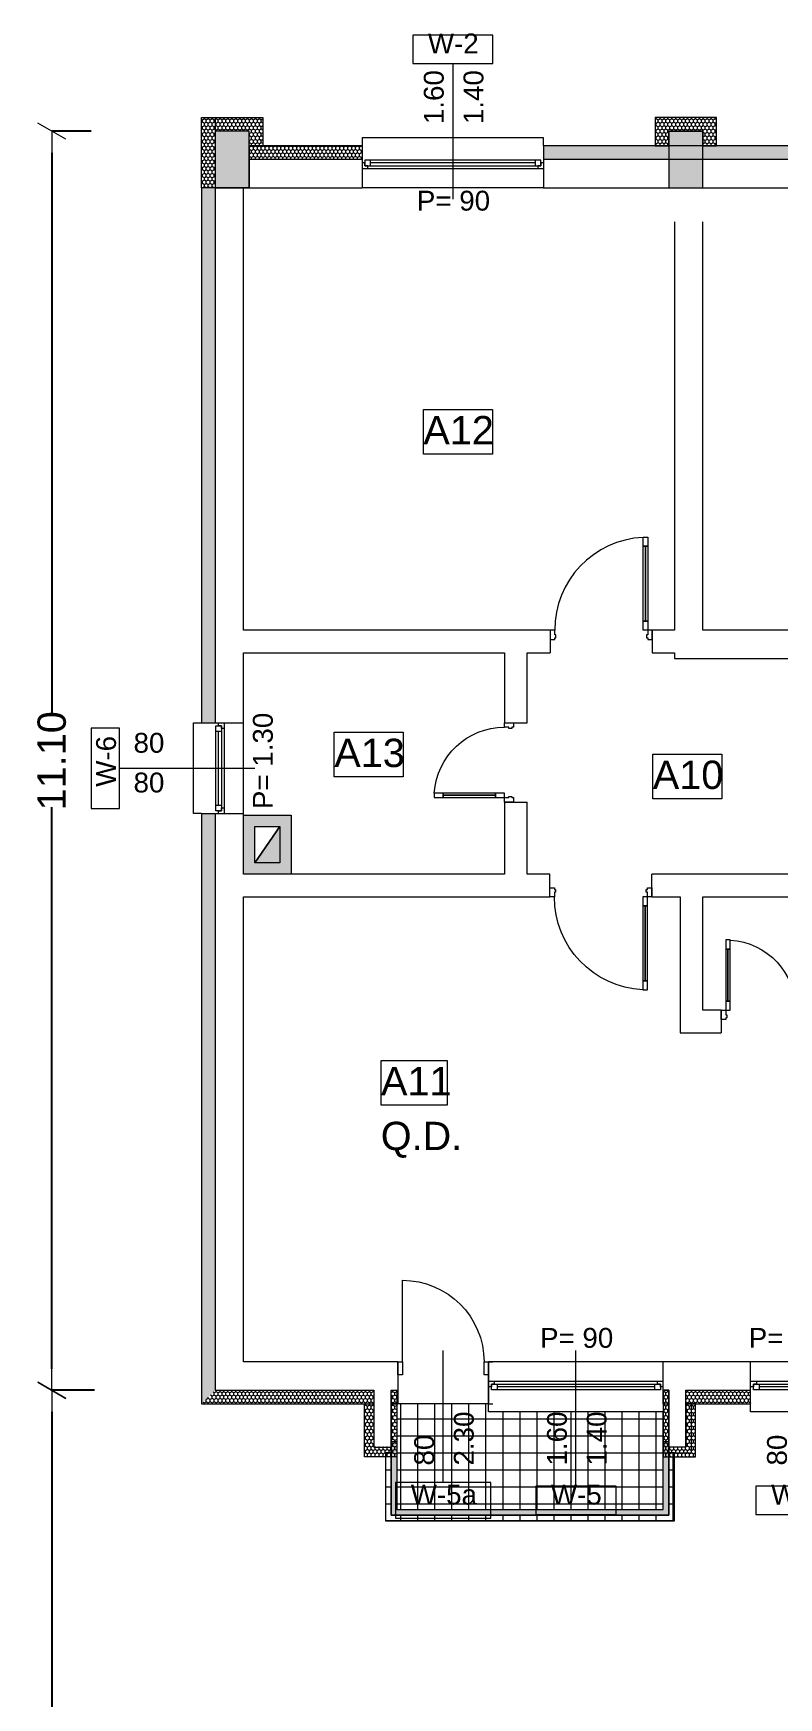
# Model space of a CAD drawing. Header units: feet. Extents: x 2791058 to 2855058, y -67651 to -26651.
# Drawn here: x 2804212 to 2810785, y -51883 to -37210 of the extents above; entities that cross this region are included whole.
import ezdxf
from ezdxf.enums import TextEntityAlignment as Align

# ---------------------------------------------------------------- set-up
doc = ezdxf.new("R2010")
doc.units = ezdxf.units.FT
doc.header["$MEASUREMENT"] = 0
doc.layers.add('0_muret e jashtme', color=7, linetype='Continuous')
doc.layers.add('Dimensioning - General', color=7, linetype='Continuous')
for name, color, linetype, lineweight in [('0_muret e jashtme_Pen_No__1', 7, 'Continuous', 0), ('0_muret e jashtme_Pen_No__19', 255, 'Continuous', 0), ('ARCHICAD Door Markers_Pen_No__20', 1, 'Continuous', 0), ('ARCHICAD Doors_Pen_No__1', 7, 'Continuous', 0), ('ARCHICAD Doors_Pen_No__20', 1, 'Continuous', 0), ('ARCHICAD Window Markers_Pen_No__20', 1, 'Continuous', 0), ('ARCHICAD Windows_Pen_No__20', 1, 'Continuous', 0), ('Shell - Roof_Pen_No__21', 7, 'Continuous', 0), ('Structural - Bearing_Pen_No__1', 7, 'Continuous', 0), ('Text blocks_Pen_No__1', 7, 'Continuous', 0), ('Text blocks_Pen_No__2', 8, 'Continuous', 0)]:
    doc.layers.add(name, color=color, linetype=linetype, lineweight=lineweight)
for name, color, linetype, lineweight, true_color in [('0_muret e jashtme_Pen_No__14', 7, 'Continuous', 0, 0xbd8b17), ('Structural - Bearing_Pen_No__102', 7, 'Continuous', 0, 0xcccccc), ('Structural - Bearing_Pen_No__61', 7, 'Continuous', 0, 0x6a6a6a)]:
    doc.layers.add(name, color=color, linetype=linetype, lineweight=lineweight, true_color=true_color)
doc.styles.add('GENERATED_STYLE_1', font='arial.ttf')
doc.dimstyles.new('GENERATED_STYLE__2', dxfattribs={"dimtxt": 250, "dimasz": 190, "dimexe": 0.18, "dimexo": 3, "dimgap": 0.09, "dimtad": 1, "dimlfac": 0.001, "dimzin": 0, "dimdsep": 46, "dimtxsty": 'GENERATED_STYLE_1', "dimblk": 'ARROWHEAD_2', "dimblk1": 'ARROWHEAD_2', "dimblk2": 'ARROWHEAD_2', "dimcen": 0.09, "dimclrd": 7, "dimclre": 7, "dimclrt": 7, "dimadec": 0, "dimazin": 0, "dimtfac": 1, "dimtdec": 4, "dimtmove": 0, "dimatfit": 3, "dimfxl": 1, "dimtolj": 1, "dimtzin": 0, "dimarcsym": 0})
pattern_1 = [(90, (2247653.822, -76424.967), (-34.6410162, 0), [20, -40]), (90, (2247636.502, -76394.967), (-34.6410162, 0), [20, -40]), (150, (2247653.822, -76404.967), (17.320508, 30), [20, -40]), (150, (2247619.18, -76404.967), (17.320508, 30), [20, -40]), (210, (2247653.822, -76424.967), (-17.320508, 30), [20, -40]), (210, (2247619.18, -76424.967), (-17.320508, 30), [20, -40])]
pattern_2 = [(0, (2247653.82, -76424.97), (0, 150), []), (90, (2247653.82, -76424.97), (-150, 0), [])]
pattern_3 = [(90, (2247653.822, -76124.967), (-34.6410162, 0), [20, -40]), (90, (2247636.502, -76094.967), (-34.6410162, 0), [20, -40]), (150, (2247653.822, -76104.967), (17.320508, 30), [20, -40]), (150, (2247619.18, -76104.967), (17.320508, 30), [20, -40]), (210, (2247653.822, -76124.967), (-17.320508, 30), [20, -40]), (210, (2247619.18, -76124.967), (-17.320508, 30), [20, -40])]

# ---------------------------------------------------------------- blocks, each defined once
blk = doc.blocks.new('Window 22_2')
at = {"layer": 'ARCHICAD Windows_Pen_No__20', "color": 1, "linetype": 'Continuous', "lineweight": 0}
for p, q in [((-800, 150), (-800, 220)), ((-800, 220), (800, 220)), ((-800, 150), (-800, 30)), ((800, 220), (800, 150)), ((800, 150), (800, 30)), ((-800, 30), (-800, 0)), ((-800, 0), (-775, 0)), ((-800, 0), (-800, -50)), ((-800, 0), (-800, -50)), ((-775, 25), (-725, 25)), ((-775, -25), (-775, 25)), ((-775, 0), (-775, -25)), ((-725, 25), (725, 25)), ((-725, 25), (-725, -25)), ((-725, 25), (725, 25)), ((-725, 0), (725, 0)), ((725, -25), (725, 25)), ((725, 25), (775, 25)), ((775, 25), (775, -25)), ((775, -25), (775, 0)), ((775, 0), (800, 0)), ((800, 30), (800, 0)), ((800, 0), (800, -50)), ((800, 0), (800, -50)), ((-750, -50), (-800, -50)), ((-800, -50), (-800, -220)), ((-775, -25), (-750, -25)), ((-725, -25), (-775, -25)), ((-750, -25), (-750, -50)), ((750, -50), (-750, -50)), ((725, -25), (-725, -25)), ((775, -25), (725, -25)), ((750, -50), (750, -25)), ((750, -25), (775, -25)), ((800, -50), (750, -50)), ((800, -50), (800, -220)), ((-800, -220), (800, -220))]:
    blk.add_line(p, q, dxfattribs=at)
blk = doc.blocks.new('W Marker 22')
at = {"layer": 'ARCHICAD Window Markers_Pen_No__20', "color": 1, "linetype": 'Continuous', "lineweight": 0}
for p, q in [((354, 975), (-354, 975)), ((-354, 975), (-354, 725)), ((354, 725), (354, 975)), ((-354, 725), (354, 725)), ((0, 725), (0, -470))]:
    blk.add_line(p, q, dxfattribs=at)
at = {"layer": 'ARCHICAD Window Markers_Pen_No__20', "color": 1, "lineweight": 0, "style": 'GENERATED_STYLE_1'}
for tag, rotation, p in [('AC_MarkerText_1', 180, (220, 1055)), ('AC_MarkerText_2_0', 270, (-322, 657)), ('AC_MarkerText_2_1', 270, (28, 657)), ('AC_MarkerText_4', 180, (417, -328))]:
    blk.add_attdef(tag, text='', height=175, rotation=rotation, dxfattribs=at).set_placement(p, align=Align.BOTTOM_LEFT)
blk = doc.blocks.new('Wall_2', base_point=(2806116, -38873))
at = {"layer": '0_muret e jashtme_Pen_No__14', "linetype": 'Continuous', "lineweight": 0, "true_color": 0xbd8b17}
h = blk.add_hatch(dxfattribs=at)
h.set_pattern_fill('STYROFOAM_SM_INSULATION', color=42, style=0, pattern_type=2)
h.set_pattern_definition(pattern_1)
h.paths.add_polyline_path([(2806116, -38503), (2806116, -38623), (2807111, -38623), (2807111, -38503)])
h = blk.add_hatch(dxfattribs=at)
h.set_pattern_fill('STYROFOAM_SM_INSULATION', color=42, style=0, pattern_type=2)
h.set_pattern_definition(pattern_1)
h.paths.add_polyline_path([(2808711, -38623), (2810947, -38623), (2810947, -38503), (2808711, -38503)])
at = {"layer": '0_muret e jashtme_Pen_No__1', "color": 7, "linetype": 'Continuous', "lineweight": 0}
for p, q in [((2807111, -38503), (2807111, -38623)), ((2808711, -38503), (2808711, -38623)), ((2807111, -38623), (2806116, -38623)), ((2807111, -38623), (2807111, -38653)), ((2807111, -38653), (2807111, -38703)), ((2807111, -38703), (2807111, -38873)), ((2810947, -38623), (2808711, -38623)), ((2808711, -38623), (2808711, -38653)), ((2808711, -38653), (2808711, -38703)), ((2808711, -38703), (2808711, -38873))]:
    blk.add_line(p, q, dxfattribs=at)
at = {"layer": '0_muret e jashtme_Pen_No__1', "color": 7, "linetype": 'Continuous', "lineweight": 0, "flags": 128}
for points in [[(2807111, -38503), (2806116, -38503)], [(2806116, -38503), (2806116, -38873)], [(2810947, -38503), (2808711, -38503)], [(2806116, -38873), (2807111, -38873)], [(2808711, -38873), (2809866, -38873)], [(2810116, -38873), (2810947, -38873)]]:
    blk.add_lwpolyline(points, dxfattribs=at)
at = {"layer": 'ARCHICAD Window Markers_Pen_No__20', "color": 1, "linetype": 'Continuous', "lineweight": 0}
ref = blk.add_blockref('W Marker 22', (2807911, -38503), dxfattribs=at)
ref.add_attrib('AC_MarkerText_1', 'W-2', dxfattribs={"color": 1, "lineweight": 0, "height": 175, "style": 'GENERATED_STYLE_1'}).set_placement((2807691, -37740), align=Align.BOTTOM_LEFT)
ref.add_attrib('AC_MarkerText_2', '1.60', dxfattribs={"color": 1, "lineweight": 0, "height": 175, "rotation": 90, "style": 'GENERATED_STYLE_1'}).set_placement((2807883, -38311), align=Align.BOTTOM_LEFT)
ref.add_attrib('AC_MarkerText_3', '1.40', dxfattribs={"color": 1, "lineweight": 0, "height": 175, "rotation": 90, "style": 'GENERATED_STYLE_1'}).set_placement((2808233, -38311), align=Align.BOTTOM_LEFT)
ref.add_attrib('AC_MarkerText_4', 'P= 90', dxfattribs={"color": 1, "lineweight": 0, "height": 175, "style": 'GENERATED_STYLE_1'}).set_placement((2807594, -39126), align=Align.BOTTOM_LEFT)
at = {"layer": 'ARCHICAD Windows_Pen_No__20', "color": 1, "linetype": 'Continuous', "lineweight": 0, "xscale": -1, "zscale": 1000}
blk.add_blockref('Window 22_2', (2807911, -38653), dxfattribs=at)
blk = doc.blocks.new('Window 22')
at = {"layer": 'ARCHICAD Windows_Pen_No__20', "color": 1, "linetype": 'Continuous', "lineweight": 0}
for p, q in [((-400, 150), (-400, 220)), ((-400, 220), (400, 220)), ((-400, 150), (-400, 30)), ((400, 220), (400, 150)), ((400, 150), (400, 30)), ((-400, 30), (-400, 0)), ((-400, 0), (-375, 0)), ((-400, 0), (-400, -50)), ((-400, 0), (-400, -50)), ((-375, 25), (-325, 25)), ((-375, -25), (-375, 25)), ((-375, 0), (-375, -25)), ((-325, 25), (325, 25)), ((-325, 25), (-325, -25)), ((-325, 25), (325, 25)), ((-325, 0), (325, 0)), ((325, -25), (325, 25)), ((325, 25), (375, 25)), ((375, 25), (375, -25)), ((375, -25), (375, 0)), ((375, 0), (400, 0)), ((400, 30), (400, 0)), ((400, 0), (400, -50)), ((400, 0), (400, -50)), ((-350, -50), (-400, -50)), ((-400, -50), (-400, -220)), ((-375, -25), (-350, -25)), ((-325, -25), (-375, -25)), ((-350, -25), (-350, -50)), ((350, -50), (-350, -50)), ((325, -25), (-325, -25)), ((375, -25), (325, -25)), ((350, -50), (350, -25)), ((350, -25), (375, -25)), ((400, -50), (350, -50)), ((400, -50), (400, -220)), ((-400, -220), (400, -220))]:
    blk.add_line(p, q, dxfattribs=at)
blk = doc.blocks.new('W Marker 22_2')
at = {"layer": 'ARCHICAD Window Markers_Pen_No__20', "color": 1, "linetype": 'Continuous', "lineweight": 0}
for p, q in [((0, -1095), (0, 100)), ((-354, -1095), (-354, -1345)), ((354, -1095), (-354, -1095)), ((354, -1345), (354, -1095)), ((-354, -1345), (354, -1345))]:
    blk.add_line(p, q, dxfattribs=at)
at = {"layer": 'ARCHICAD Window Markers_Pen_No__20', "color": 1, "lineweight": 0, "style": 'GENERATED_STYLE_1'}
for tag, rotation, p in [('AC_MarkerText_2_1', 90, (-28, -913)), ('AC_MarkerText_2_0', 90, (322, -913)), ('AC_MarkerText_4', 180, (417, 367)), ('AC_MarkerText_1', 180, (220, -1015))]:
    blk.add_attdef(tag, text='', height=175, rotation=rotation, dxfattribs=at).set_placement(p, align=Align.BOTTOM_LEFT)
blk = doc.blocks.new('Window 22_3')
at = {"layer": 'ARCHICAD Windows_Pen_No__20', "color": 1, "linetype": 'Continuous', "lineweight": 0}
for p, q in [((-770, 150), (-770, 220)), ((-770, 220), (770, 220)), ((-770, 150), (-770, 30)), ((770, 220), (770, 150)), ((770, 150), (770, 30)), ((-770, 30), (-770, 0)), ((-770, 0), (-745, 0)), ((-770, 0), (-770, -50)), ((-770, 0), (-770, -50)), ((-745, 25), (-695, 25)), ((-745, -25), (-745, 25)), ((-745, 0), (-745, -25)), ((-695, 25), (695, 25)), ((-695, 25), (-695, -25)), ((-695, 25), (695, 25)), ((-695, 0), (695, 0)), ((695, -25), (695, 25)), ((695, 25), (745, 25)), ((745, 25), (745, -25)), ((745, -25), (745, 0)), ((745, 0), (770, 0)), ((770, 30), (770, 0)), ((770, 0), (770, -50)), ((770, 0), (770, -50)), ((-720, -50), (-770, -50)), ((-770, -50), (-770, -220)), ((-745, -25), (-720, -25)), ((-695, -25), (-745, -25)), ((-720, -25), (-720, -50)), ((720, -50), (-720, -50)), ((695, -25), (-695, -25)), ((745, -25), (695, -25)), ((720, -50), (720, -25)), ((720, -25), (745, -25)), ((770, -50), (720, -50)), ((770, -50), (770, -220)), ((-770, -220), (770, -220))]:
    blk.add_line(p, q, dxfattribs=at)
blk = doc.blocks.new('Door 22')
at = {"layer": 'ARCHICAD Doors_Pen_No__20', "color": 1, "linetype": 'Continuous', "lineweight": 0}
for p, q in [((360, 0), (360, 720)), ((-400, 0), (-437, 0)), ((-400, 0), (-437, 0)), ((-360, 0), (-400, 0)), ((-400, 0), (-400, -115)), ((-400, 0), (-400, -115)), ((-400, 0), (-400, -115)), ((-360, -115), (-360, 0)), ((400, 0), (360, 0)), ((360, 0), (360, -115)), ((400, -115), (400, 0)), ((400, 0), (400, -115)), ((400, 0), (400, -115)), ((400, 0), (437, 0)), ((400, 0), (437, 0)), ((-400, -115), (-360, -115)), ((-400, -115), (-400, -250)), ((-400, -115), (-400, -250)), ((360, -115), (400, -115)), ((400, -115), (400, -250)), ((400, -115), (400, -250)), ((-400, -250), (-400, -370)), ((-400, -250), (-400, -370)), ((400, -250), (400, -370)), ((400, -250), (400, -370)), ((-400, -370), (-437, -370)), ((-400, -370), (-437, -370)), ((400, -370), (437, -370)), ((400, -370), (437, -370))]:
    blk.add_line(p, q, dxfattribs=at)
blk.add_arc((360, 0), 720, 90, 180, dxfattribs=at)
blk = doc.blocks.new('D Marker 22_3')
at = {"layer": 'ARCHICAD Door Markers_Pen_No__20', "color": 1, "linetype": 'Continuous', "lineweight": 0}
for p, q in [((0, -1063), (0, 100)), ((-421, -1063), (-421, -1377)), ((421, -1063), (-421, -1063)), ((421, -1377), (421, -1063)), ((-421, -1377), (421, -1377))]:
    blk.add_line(p, q, dxfattribs=at)
at = {"layer": 'ARCHICAD Door Markers_Pen_No__20', "color": 1, "lineweight": 0, "style": 'GENERATED_STYLE_1'}
for tag, p in [('AC_MarkerText_2', (-28, -913)), ('AC_MarkerText_3', (322, -913))]:
    blk.add_attdef(tag, text='', height=175, rotation=90, dxfattribs=at).set_placement(p, align=Align.BOTTOM_LEFT)
blk.add_attdef('AC_MarkerText_1', text='', height=175, dxfattribs=at).set_placement((-286, -1310), align=Align.BOTTOM_LEFT)
blk = doc.blocks.new('Wall_3', base_point=(2806066, -48923))
at = {"layer": '0_muret e jashtme_Pen_No__14', "linetype": 'Continuous', "lineweight": 0, "true_color": 0xbd8b17}
h = blk.add_hatch(dxfattribs=at)
h.set_pattern_fill('STYROFOAM_SM_INSULATION', color=42, style=0, pattern_type=2)
h.set_pattern_definition(pattern_1)
h.paths.add_polyline_path([(2807216, -49173), (2805816, -49173), (2805696, -49293), (2807216, -49293)])
h = blk.add_hatch(dxfattribs=at)
h.set_pattern_fill('STYROFOAM_SM_INSULATION', color=42, style=0, pattern_type=2)
h.set_pattern_definition(pattern_1)
h.paths.add_polyline_path([(2807366, -49173), (2807366, -49293), (2807426, -49293), (2807426, -49173)])
h = blk.add_hatch(dxfattribs=at)
h.set_pattern_fill('STYROFOAM_SM_INSULATION', color=42, style=0, pattern_type=2)
h.set_pattern_definition(pattern_1)
h.paths.add_polyline_path([(2809766, -49173), (2809766, -49293), (2809816, -49293), (2809816, -49173)])
h = blk.add_hatch(dxfattribs=at)
h.set_pattern_fill('STYROFOAM_SM_INSULATION', color=42, style=0, pattern_type=2)
h.set_pattern_definition(pattern_1)
h.paths.add_polyline_path([(2810537, -49173), (2809966, -49173), (2809966, -49293), (2810537, -49293)])
at = {"layer": '0_muret e jashtme_Pen_No__1', "color": 7, "linetype": 'Continuous', "lineweight": 0}
for p, q in [((2807426, -48923), (2807389, -48923)), ((2807426, -48923), (2807426, -49038)), ((2809766, -49093), (2809766, -48923)), ((2810537, -49093), (2810537, -48923)), ((2807426, -49038), (2807426, -49173)), ((2809766, -49143), (2809766, -49093)), ((2809766, -49173), (2809766, -49143)), ((2810537, -49143), (2810537, -49093)), ((2810537, -49173), (2810537, -49143)), ((2805816, -49173), (2807216, -49173)), ((2807216, -49173), (2807216, -49293)), ((2807366, -49293), (2807366, -49173)), ((2807366, -49173), (2807426, -49173)), ((2807426, -49293), (2807389, -49293)), ((2807426, -49173), (2807426, -49293)), ((2809766, -49173), (2809816, -49173)), ((2809766, -49293), (2809766, -49173)), ((2809816, -49173), (2809816, -49293)), ((2809966, -49293), (2809966, -49173)), ((2809966, -49173), (2810537, -49173)), ((2810537, -49293), (2810537, -49173))]:
    blk.add_line(p, q, dxfattribs=at)
at = {"layer": '0_muret e jashtme_Pen_No__1', "color": 7, "linetype": 'Continuous', "lineweight": 0, "flags": 128}
for points in [[(2807426, -48923), (2806066, -48923)], [(2810537, -48923), (2809766, -48923)], [(2805696, -49293), (2807216, -49293)], [(2807366, -49293), (2807426, -49293)], [(2809766, -49293), (2809816, -49293)], [(2809966, -49293), (2810537, -49293)]]:
    blk.add_lwpolyline(points, dxfattribs=at)
at = {"layer": 'ARCHICAD Door Markers_Pen_No__20', "color": 1, "lineweight": 0}
blk.add_blockref('D Marker 22_3', (2807826, -48923), dxfattribs=at).add_auto_attribs({'AC_MarkerText_1': 'W-5a', 'AC_MarkerText_2': '80', 'AC_MarkerText_3': '2.30'})
at = {"layer": 'ARCHICAD Doors_Pen_No__20', "color": 1, "linetype": 'Continuous', "lineweight": 0, "xscale": -1, "zscale": 1000}
blk.add_blockref('Door 22', (2807826, -48923), dxfattribs=at)
at = {"layer": 'ARCHICAD Window Markers_Pen_No__20', "color": 1, "lineweight": 0}
ref = blk.add_blockref('W Marker 22_2', (2808996, -48923), dxfattribs=at)
ref.add_attrib('AC_MarkerText_1', 'W-5', dxfattribs={"color": 1, "lineweight": 0, "height": 175, "style": 'GENERATED_STYLE_1'}).set_placement((2808776, -50233), align=Align.BOTTOM_LEFT)
ref.add_attrib('AC_MarkerText_2', '1.60', dxfattribs={"color": 1, "lineweight": 0, "height": 175, "rotation": 90, "style": 'GENERATED_STYLE_1'}).set_placement((2808969, -49836), align=Align.BOTTOM_LEFT)
ref.add_attrib('AC_MarkerText_3', '1.40', dxfattribs={"color": 1, "lineweight": 0, "height": 175, "rotation": 90, "style": 'GENERATED_STYLE_1'}).set_placement((2809319, -49836), align=Align.BOTTOM_LEFT)
ref.add_attrib('AC_MarkerText_4', 'P= 90', dxfattribs={"color": 1, "lineweight": 0, "height": 175, "style": 'GENERATED_STYLE_1'}).set_placement((2808680, -48851), align=Align.BOTTOM_LEFT)
at = {"layer": 'ARCHICAD Window Markers_Pen_No__20', "color": 1, "linetype": 'Continuous', "lineweight": 0}
ref = blk.add_blockref('W Marker 22_2', (2810937, -48923), dxfattribs=at)
ref.add_attrib('AC_MarkerText_1', 'W-6', dxfattribs={"color": 1, "lineweight": 0, "height": 175, "style": 'GENERATED_STYLE_1'}).set_placement((2810717, -50233), align=Align.BOTTOM_LEFT)
ref.add_attrib('AC_MarkerText_2', '80', dxfattribs={"color": 1, "lineweight": 0, "height": 175, "rotation": 90, "style": 'GENERATED_STYLE_1'}).set_placement((2811259, -49836), align=Align.BOTTOM_LEFT)
ref.add_attrib('AC_MarkerText_2_1', '80', dxfattribs={"color": 1, "lineweight": 0, "height": 175, "rotation": 90, "style": 'GENERATED_STYLE_1'}).set_placement((2810909, -49836), align=Align.BOTTOM_LEFT)
ref.add_attrib('AC_MarkerText_4', 'P= 1.30', dxfattribs={"color": 1, "lineweight": 0, "height": 175, "style": 'GENERATED_STYLE_1'}).set_placement((2810520, -48851), align=Align.BOTTOM_LEFT)
at = {"layer": 'ARCHICAD Windows_Pen_No__20', "color": 1, "linetype": 'Continuous', "lineweight": 0, "zscale": 1000, "rotation": 180}
for name, p in [('Window 22_3', (2808996, -49143)), ('Window 22', (2810937, -49143))]:
    blk.add_blockref(name, p, dxfattribs=at)
blk = doc.blocks.new('Wall_15', base_point=(2817016, -42473))
at = {"layer": '0_muret e jashtme_Pen_No__1', "color": 7, "linetype": 'Continuous', "lineweight": 0, "flags": 128}
for points in [[(2813516, -42473), (2810116, -42473)], [(2809866, -42723), (2812116, -42723)]]:
    blk.add_lwpolyline(points, dxfattribs=at)
blk = doc.blocks.new('Wall_35', base_point=(2810116, -38873))
at = {"layer": '0_muret e jashtme_Pen_No__1', "color": 7, "linetype": 'Continuous', "lineweight": 0, "flags": 128}
for points in [[(2809866, -38873), (2809866, -42473)], [(2810116, -42473), (2810116, -38873)], [(2809866, -42673), (2809866, -42723)]]:
    blk.add_lwpolyline(points, dxfattribs=at)
blk = doc.blocks.new('Storefront 22_3')
at = {"layer": 'ARCHICAD Doors_Pen_No__1', "color": 7, "linetype": 'Continuous', "lineweight": 0}
for p, q in [((370, 740), (370, 820)), ((370, 820), (410, 820)), ((370, 740), (390, 740)), ((370, 80), (370, 740)), ((410, 740), (370, 740)), ((390, 740), (410, 740)), ((390, 80), (390, 740)), ((390, 740), (390, 80)), ((390, 740), (390, 80)), ((410, 820), (410, 740)), ((410, 740), (410, 80)), ((-450, 0), (-450, -80)), ((-410, 0), (-450, 0)), ((-450, 0), (-450, -80)), ((-450, 0), (-450, -80)), ((-410, -40), (-410, 0)), ((390, 80), (370, 80)), ((370, 0), (370, 80)), ((370, 80), (410, 80)), ((410, 0), (370, 0)), ((410, 80), (390, 80)), ((410, 80), (410, 0)), ((410, 0), (410, -40)), ((450, 0), (410, 0)), ((450, -80), (450, 0)), ((450, 0), (450, -80)), ((450, 0), (450, -80)), ((-450, -80), (-410, -80)), ((-450, -80), (-450, -200)), ((-400, -40), (-410, -40)), ((-410, -80), (-410, -65.4)), ((-410, -65.4), (-400, -65.4)), ((-400, -65.4), (-400, -40)), ((410, -40), (400, -40)), ((400, -40), (400, -65.4)), ((400, -65.4), (410, -65.4)), ((410, -65.4), (410, -80)), ((410, -80), (450, -80)), ((450, -80), (450, -200))]:
    blk.add_line(p, q, dxfattribs=at)
blk.add_arc((410, 0), 820, 92.79603, 180, dxfattribs=at)
blk = doc.blocks.new('Wall_41', base_point=(2806066, -42473))
at = {"layer": '0_muret e jashtme_Pen_No__1', "color": 7, "linetype": 'Continuous', "lineweight": 0}
for p, q in [((2808769, -42473), (2808769, -42553)), ((2809669, -42473), (2809669, -42553)), ((2808769, -42553), (2808769, -42673)), ((2809669, -42553), (2809669, -42673))]:
    blk.add_line(p, q, dxfattribs=at)
at = {"layer": '0_muret e jashtme_Pen_No__1', "color": 7, "linetype": 'Continuous', "lineweight": 0, "flags": 128}
for points in [[(2808769, -42473), (2806066, -42473)], [(2809866, -42473), (2809669, -42473)], [(2806066, -42673), (2808366, -42673)], [(2808566, -42673), (2808769, -42673)], [(2809669, -42673), (2809866, -42673)]]:
    blk.add_lwpolyline(points, dxfattribs=at)
at = {"layer": 'ARCHICAD Doors_Pen_No__1', "color": 7, "linetype": 'Continuous', "lineweight": 0, "zscale": 1000}
blk.add_blockref('Storefront 22_3', (2809219, -42473), dxfattribs=at)
blk = doc.blocks.new('Wall_43', base_point=(2806066, -44823))
at = {"layer": '0_muret e jashtme_Pen_No__1', "color": 7, "linetype": 'Continuous', "lineweight": 0}
for p, q in [((2808766, -44743), (2808766, -44623)), ((2808766, -44823), (2808766, -44743)), ((2809666, -44743), (2809666, -44623)), ((2809666, -44823), (2809666, -44743))]:
    blk.add_line(p, q, dxfattribs=at)
at = {"layer": '0_muret e jashtme_Pen_No__1', "color": 7, "linetype": 'Continuous', "lineweight": 0, "flags": 128}
for points in [[(2808366, -44623), (2806066, -44623)], [(2808766, -44623), (2808566, -44623)], [(2812116, -44623), (2809666, -44623)], [(2806066, -44823), (2808766, -44823)], [(2809666, -44823), (2809916, -44823)], [(2810116, -44823), (2812116, -44823)]]:
    blk.add_lwpolyline(points, dxfattribs=at)
at = {"layer": 'ARCHICAD Doors_Pen_No__1', "color": 7, "linetype": 'Continuous', "lineweight": 0, "xscale": -1, "zscale": 1000, "rotation": 180}
blk.add_blockref('Storefront 22_3', (2809216, -44823), dxfattribs=at)
blk = doc.blocks.new('Storefront 22_4')
at = {"layer": 'ARCHICAD Doors_Pen_No__1', "color": 7, "linetype": 'Continuous', "lineweight": 0}
for p, q in [((270, 540), (270, 620)), ((270, 620), (310, 620)), ((310, 620), (310, 540)), ((270, 540), (290, 540)), ((270, 80), (270, 540)), ((310, 540), (270, 540)), ((290, 540), (310, 540)), ((290, 80), (290, 540)), ((290, 540), (290, 80)), ((290, 540), (290, 80)), ((310, 540), (310, 80)), ((-350, 0), (-350, -80)), ((-310, 0), (-350, 0)), ((-350, 0), (-350, -80)), ((-350, 0), (-350, -80)), ((-310, -40), (-310, 0)), ((290, 80), (270, 80)), ((270, 0), (270, 80)), ((270, 80), (310, 80)), ((310, 0), (270, 0)), ((310, 80), (290, 80)), ((310, 80), (310, 0)), ((310, 0), (310, -40)), ((350, 0), (310, 0)), ((350, -80), (350, 0)), ((350, 0), (350, -80)), ((350, 0), (350, -80)), ((-350, -80), (-310, -80)), ((-350, -80), (-350, -200)), ((-300, -40), (-310, -40)), ((-310, -80), (-310, -65.4)), ((-310, -65.4), (-300, -65.4)), ((-300, -65.4), (-300, -40)), ((310, -40), (300, -40)), ((300, -40), (300, -65.4)), ((300, -65.4), (310, -65.4)), ((310, -65.4), (310, -80)), ((310, -80), (350, -80)), ((350, -80), (350, -200))]:
    blk.add_line(p, q, dxfattribs=at)
blk.add_arc((310, 0), 620, 93.69907, 180, dxfattribs=at)
blk = doc.blocks.new('Wall_45', base_point=(2808366, -44823))
at = {"layer": '0_muret e jashtme_Pen_No__1', "color": 7, "linetype": 'Continuous', "lineweight": 0}
for p, q in [((2808366, -43288), (2808446, -43288)), ((2808446, -43288), (2808566, -43288)), ((2808366, -43988), (2808446, -43988)), ((2808446, -43988), (2808566, -43988))]:
    blk.add_line(p, q, dxfattribs=at)
at = {"layer": '0_muret e jashtme_Pen_No__1', "color": 7, "linetype": 'Continuous', "lineweight": 0, "flags": 128}
for points in [[(2808366, -42673), (2808366, -43288)], [(2808566, -43288), (2808566, -42673)], [(2808366, -43988), (2808366, -44623)], [(2808566, -44623), (2808566, -43988)]]:
    blk.add_lwpolyline(points, dxfattribs=at)
at = {"layer": 'ARCHICAD Doors_Pen_No__1', "color": 7, "linetype": 'Continuous', "lineweight": 0, "xscale": -1, "zscale": 1000, "rotation": 90}
blk.add_blockref('Storefront 22_4', (2808366, -43638), dxfattribs=at)
blk = doc.blocks.new('Wall_48', base_point=(2810116, -44823))
at = {"layer": '0_muret e jashtme_Pen_No__1', "color": 7, "linetype": 'Continuous', "lineweight": 0, "flags": 128}
for points in [[(2809916, -44823), (2809916, -46023)], [(2810116, -45823), (2810116, -44823)]]:
    blk.add_lwpolyline(points, dxfattribs=at)
blk = doc.blocks.new('Wall_49', base_point=(2810116, -45823))
at = {"layer": '0_muret e jashtme_Pen_No__1', "color": 7, "linetype": 'Continuous', "lineweight": 0}
for p, q in [((2810277, -45823), (2810277, -45903)), ((2810277, -45903), (2810277, -46023)), ((2810977, -45823), (2810977, -45903)), ((2810977, -45903), (2810977, -46023))]:
    blk.add_line(p, q, dxfattribs=at)
at = {"layer": '0_muret e jashtme_Pen_No__1', "color": 7, "linetype": 'Continuous', "lineweight": 0, "flags": 128}
for points in [[(2810277, -45823), (2810116, -45823)], [(2812116, -45823), (2810977, -45823)], [(2809916, -46023), (2810277, -46023)], [(2810977, -46023), (2812116, -46023)]]:
    blk.add_lwpolyline(points, dxfattribs=at)
at = {"layer": 'ARCHICAD Doors_Pen_No__1', "color": 7, "linetype": 'Continuous', "lineweight": 0, "xscale": -1, "zscale": 1000}
blk.add_blockref('Storefront 22_4', (2810627, -45823), dxfattribs=at)
blk = doc.blocks.new('Wall_60', base_point=(2809816, -48923))
at = {"layer": '0_muret e jashtme_Pen_No__1', "color": 7, "linetype": 'Continuous', "lineweight": 0}
for p, q in [((2809816, -49173), (2809816, -49293)), ((2809966, -49293), (2809966, -49173))]:
    blk.add_line(p, q, dxfattribs=at)
at = {"layer": '0_muret e jashtme_Pen_No__1', "color": 7, "linetype": 'Continuous', "lineweight": 0, "flags": 128}
for points in [[(2809816, -49293), (2809816, -49673)], [(2809966, -49673), (2809966, -49293)], [(2809966, -49673), (2809816, -49673)]]:
    blk.add_lwpolyline(points, dxfattribs=at)
blk = doc.blocks.new('Wall_61', base_point=(2807366, -48923))
at = {"layer": '0_muret e jashtme_Pen_No__1', "color": 7, "linetype": 'Continuous', "lineweight": 0}
for p, q in [((2807216, -49173), (2807216, -49293)), ((2807366, -49293), (2807366, -49173))]:
    blk.add_line(p, q, dxfattribs=at)
at = {"layer": '0_muret e jashtme_Pen_No__1', "color": 7, "linetype": 'Continuous', "lineweight": 0, "flags": 128}
for points in [[(2807216, -49293), (2807216, -49673)], [(2807366, -49673), (2807366, -49293)], [(2807216, -49673), (2807366, -49673)]]:
    blk.add_lwpolyline(points, dxfattribs=at)
blk = doc.blocks.new('ARROWHEAD_2')
at = {"color": 0, "linetype": 'Continuous', "lineweight": 0}
for p, q in [((0, 0), (-1, 0)), ((-0.378, -0.655), (0.378, 0.655))]:
    blk.add_line(p, q, dxfattribs=at)
blk = doc.blocks.new('*D132')
at = {"layer": 'Defpoints', "color": 0}
for p in [(2804376, -38073), (2804726, -38073), (2804716, -49173)]:
    blk.add_point(p, dxfattribs=at)
at = {"layer": 'Dimensioning - General', "color": 7, "linetype": 'Continuous', "lineweight": -2}
for p, q in [((2804723, -38073), (2804376, -38073)), ((2804376, -38263), (2804376, -43213)), ((2804376, -48983), (2804376, -44032)), ((2804713, -49173), (2804376, -49173))]:
    blk.add_line(p, q, dxfattribs=at)
at = {"layer": 'Dimensioning - General', "color": 7, "lineweight": -2, "xscale": 190, "yscale": 190, "zscale": 190}
for p, rotation in [((2804376, -38073), 90), ((2804376, -49173), 270)]:
    blk.add_blockref('ARROWHEAD_2', p, dxfattribs=dict(at, rotation=rotation))
at = {"layer": 'Dimensioning - General', "color": 7, "lineweight": 0, "insert": (2804376, -43623), "char_height": 250, "attachment_point": 5, "rotation": 90, "style": 'GENERATED_STYLE_1'}
blk.add_mtext('\\A1;11.10', dxfattribs=at)
blk = doc.blocks.new('*D133')
at = {"layer": 'Defpoints', "color": 0}
for p in [(2804756, -49173), (2804376, -55473), (2804756, -55473)]:
    blk.add_point(p, dxfattribs=at)
at = {"layer": 'Dimensioning - General', "color": 7, "linetype": 'Continuous', "lineweight": -2}
for p, q in [((2804753, -49173), (2804376, -49173)), ((2804376, -49363), (2804376, -51998)), ((2804376, -55283), (2804376, -52647)), ((2804753, -55473), (2804376, -55473))]:
    blk.add_line(p, q, dxfattribs=at)
at = {"layer": 'Dimensioning - General', "color": 7, "lineweight": -2, "xscale": 190, "yscale": 190, "zscale": 190}
for p, rotation in [((2804376, -49173), 90), ((2804376, -55473), 270)]:
    blk.add_blockref('ARROWHEAD_2', p, dxfattribs=dict(at, rotation=rotation))
at = {"layer": 'Dimensioning - General', "color": 7, "lineweight": 0, "insert": (2804376, -52323), "char_height": 250, "attachment_point": 5, "rotation": 90, "style": 'GENERATED_STYLE_1'}
blk.add_mtext('\\A1;6.30', dxfattribs=at)

msp = doc.modelspace()

# ---------------------------------------------------------------- hatches: boundary and pattern name
at = {"layer": '0_muret e jashtme_Pen_No__14', "linetype": 'Continuous', "lineweight": 0, "true_color": 0xbd8b17}
h = msp.add_hatch(dxfattribs=at)
h.set_pattern_fill('STYROFOAM_SM_INSULATION', color=42, style=0, pattern_type=2)
h.set_pattern_definition(pattern_3)
h.paths.add_polyline_path([(2805696.457, -38572.699), (2805696.457, -37952.699), (2806236.457, -37952.699), (2806236.457, -38202.699), (2806116.457, -38202.699), (2806116.457, -38072.699), (2805816.457, -38072.699), (2805816.457, -38572.699)])
h = msp.add_hatch(dxfattribs=at)
h.set_pattern_fill('STYROFOAM_SM_INSULATION', color=42, style=0, pattern_type=2)
h.set_pattern_definition(pattern_3)
h.paths.add_polyline_path([(2810236.457, -38202.699), (2810236.457, -37952.699), (2809696.457, -37952.699), (2809696.457, -38202.699), (2809816.457, -38202.699), (2809816.457, -38072.699), (2810116.457, -38072.699), (2810116.457, -38202.699)])
h = msp.add_hatch(dxfattribs=at)
h.set_pattern_fill('STYROFOAM_SM_INSULATION', color=42, style=0, pattern_type=2)
h.set_pattern_definition(pattern_1)
h.paths.add_polyline_path([(2805696.457, -38572.699), (2805696.457, -43289.451), (2805816.457, -43289.451), (2805816.457, -38572.699)])
h = msp.add_hatch(dxfattribs=at)
h.set_pattern_fill('STYROFOAM_SM_INSULATION', color=42, style=0, pattern_type=2)
h.set_pattern_definition(pattern_1)
h.paths.add_polyline_path([(2805696.457, -49292.699), (2805816.457, -49172.699), (2805816.457, -44089.451), (2805696.457, -44089.451)])
h = msp.add_hatch(dxfattribs=at)
h.set_pattern_fill('STYROFOAM_SM_INSULATION', color=42, style=0, pattern_type=2)
h.set_pattern_definition(pattern_1)
h.paths.add_polyline_path([(2807216.457, -49292.699), (2807216.457, -49672.699), (2807366.457, -49672.699), (2807366.457, -49172.699), (2807416.457, -49172.699), (2807416.457, -49759.853), (2807132.229, -49759.853), (2807132.229, -49292.699)])
h = msp.add_hatch(dxfattribs=at)
h.set_pattern_fill('STYROFOAM_SM_INSULATION', color=42, style=0, pattern_type=2)
h.set_pattern_definition(pattern_1)
h.paths.add_polyline_path([(2809966.457, -49292.699), (2809966.457, -49672.699), (2809816.457, -49672.699), (2809816.457, -49172.699), (2809766.457, -49172.699), (2809766.457, -49722.699), (2810016.457, -49722.699), (2810016.457, -49292.699)])
h = msp.add_hatch(dxfattribs=at)
h.set_pattern_fill('STYROFOAM_SM_INSULATION', color=42, style=0, pattern_type=2)
h.set_pattern_definition(pattern_1)
h.paths.add_polyline_path([(2809966.457, -49292.699), (2809966.457, -49672.699), (2809816.457, -49672.699), (2809816.457, -49172.699), (2809766.457, -49172.699), (2809766.457, -49759.853), (2810050.685, -49759.853), (2810050.685, -49292.699)])
at = {"layer": '0_muret e jashtme_Pen_No__19', "linetype": 'Continuous', "lineweight": 0}
for points in [[(2806116.457, -38572.699), (2806116.457, -38072.699), (2805816.457, -38072.699), (2805816.457, -38572.699)], [(2810116.457, -38572.699), (2810116.457, -38072.699), (2809816.457, -38072.699), (2809816.457, -38572.699)]]:
    msp.add_hatch(color=255, dxfattribs=at).paths.add_polyline_path(points)
at = {"layer": 'Structural - Bearing_Pen_No__1', "linetype": 'Continuous', "lineweight": 0}
h = msp.add_hatch(color=9, dxfattribs=at)
h.paths.add_polyline_path([(2806486.457, -44102.699), (2806486.457, -44622.699), (2806066.457, -44622.699), (2806066.457, -44102.699)])
h.paths.add_polyline_path([(2806166.457, -44522.699), (2806166.457, -44202.699), (2806386.457, -44202.699)], flags=0)
msp.add_hatch(color=8, dxfattribs=at).paths.add_polyline_path([(2806386.457, -44202.699), (2806386.457, -44522.699), (2806166.457, -44522.699)])
at = {"layer": 'Structural - Bearing_Pen_No__102', "linetype": 'Continuous', "lineweight": 0, "true_color": 0xcccccc}
h = msp.add_hatch(dxfattribs=at)
h.set_pattern_fill('GRID_15X15', color=254, style=0, pattern_type=2)
h.set_pattern_definition(pattern_2)
h.paths.add_polyline_path([(2809766.457, -49622.699), (2809766.457, -49362.699), (2808226.246, -49362.699), (2808226.246, -49292.699), (2807416.457, -49292.699), (2807416.457, -49722.699), (2807416.457, -50222.699), (2809766.457, -50222.699)])
h = msp.add_hatch(dxfattribs=at)
h.set_pattern_fill('GRID_15X15', color=254, style=0, pattern_type=2)
h.set_pattern_definition(pattern_2)
h.paths.add_polyline_path([(2809866.457, -49722.699), (2809816.457, -49722.699), (2809816.457, -50272.699), (2807366.457, -50272.699), (2807366.457, -49722.699), (2807316.457, -49722.699), (2807316.457, -50322.699), (2809866.457, -50322.699)])
at = {"layer": 'Structural - Bearing_Pen_No__61', "linetype": 'Continuous', "lineweight": 0, "true_color": 0x6a6a6a}
msp.add_hatch(color=251, dxfattribs=at).paths.add_polyline_path([(2807366.457, -50272.699), (2807366.457, -49622.699), (2807416.457, -49622.699), (2807416.457, -50222.699), (2809766.457, -50222.699), (2809766.457, -49622.699), (2809816.118, -49622.699), (2809816.118, -50272.699)])

# ---------------------------------------------------------------- linework, layer by layer
at = {"layer": '0_muret e jashtme_Pen_No__1', "color": 7, "linetype": 'Continuous', "lineweight": 0}
for p, q in [((2805816.457, -37952.699), (2805816.457, -43289.452)), ((2805696.457, -43289.451), (2805816.457, -43289.451)), ((2805816.457, -43289.451), (2805846.457, -43289.451)), ((2805846.457, -43289.451), (2805896.457, -43289.451)), ((2805896.457, -43289.451), (2806066.457, -43289.451)), ((2805696.457, -44089.451), (2805816.457, -44089.451)), ((2805816.457, -44089.451), (2805846.457, -44089.451)), ((2805816.457, -44089.452), (2805816.457, -49172.699)), ((2805846.457, -44089.451), (2805896.457, -44089.451)), ((2805896.457, -44089.451), (2806066.457, -44089.451))]:
    msp.add_line(p, q, dxfattribs=at)
at = {"layer": '0_muret e jashtme_Pen_No__1', "color": 7, "linetype": 'Continuous', "lineweight": 0, "flags": 128}
for points in [[(2805696.457, -38572.699), (2805696.457, -37952.699), (2806236.457, -37952.699), (2806236.457, -38202.699), (2806116.457, -38202.699), (2806116.457, -38072.699), (2805816.457, -38072.699), (2805816.457, -38572.699)], [(2810236.457, -38202.699), (2810236.457, -37952.699), (2809696.457, -37952.699), (2809696.457, -38202.699), (2809816.457, -38202.699), (2809816.457, -38072.699), (2810116.457, -38072.699), (2810116.457, -38202.699)], [(2806116.457, -38572.699), (2806116.457, -38072.699), (2805816.457, -38072.699), (2805816.457, -38572.699)], [(2810116.457, -38572.699), (2810116.457, -38072.699), (2809816.457, -38072.699), (2809816.457, -38572.699)], [(2807216.457, -49292.699), (2807216.457, -49672.699), (2807366.457, -49672.699), (2807366.457, -49172.699), (2807416.457, -49172.699), (2807416.457, -49759.853), (2807132.229, -49759.853), (2807132.229, -49292.699)], [(2809966.457, -49292.699), (2809966.457, -49672.699), (2809816.457, -49672.699), (2809816.457, -49172.699), (2809766.457, -49172.699), (2809766.457, -49722.699), (2810016.457, -49722.699), (2810016.457, -49292.699)], [(2809966.457, -49292.699), (2809966.457, -49672.699), (2809816.457, -49672.699), (2809816.457, -49172.699), (2809766.457, -49172.699), (2809766.457, -49759.853), (2810050.685, -49759.853), (2810050.685, -49292.699)]]:
    msp.add_lwpolyline(points, close=True, dxfattribs=at)
for points in [[(2805696.457, -38572.699), (2805696.457, -43289.451)], [(2806116.457, -38572.699), (2805746.457, -38572.699)], [(2806066.457, -42472.699), (2806066.457, -38572.699)], [(2806066.457, -43289.451), (2806066.457, -42672.699)], [(2805696.457, -44089.451), (2805696.457, -49292.699)], [(2806066.457, -44622.699), (2806066.457, -44089.451)], [(2806066.457, -48922.699), (2806066.457, -44822.699)]]:
    msp.add_lwpolyline(points, dxfattribs=at)
at = {"layer": 'Shell - Roof_Pen_No__21', "color": 7, "linetype": 'Continuous', "lineweight": 0}
for p, q in [((2807366.457, -49222.699), (2807366.457, -50272.699)), ((2809816.457, -50272.699), (2809816.457, -49222.699)), ((2807316.457, -49722.699), (2807316.457, -50322.699)), ((2809866.457, -50322.699), (2809866.457, -49722.699)), ((2809866.457, -50322.699), (2807316.457, -50322.699)), ((2807366.457, -50272.699), (2809816.457, -50272.699))]:
    msp.add_line(p, q, dxfattribs=at)
at = {"layer": 'Structural - Bearing_Pen_No__1', "color": 7, "linetype": 'Continuous', "lineweight": 0, "flags": 128}
for points in [[(2806486.457, -44102.699), (2806486.457, -44622.699), (2806066.457, -44622.699), (2806066.457, -44102.699)], [(2806166.457, -44522.699), (2806166.457, -44202.699), (2806386.457, -44202.699)], [(2806386.457, -44202.699), (2806386.457, -44522.699), (2806166.457, -44522.699)], [(2809766.457, -49622.699), (2809766.457, -49362.699), (2808226.246, -49362.699), (2808226.246, -49292.699), (2807416.457, -49292.699), (2807416.457, -49722.699), (2807416.457, -50222.699), (2809766.457, -50222.699)], [(2809866.457, -49722.699), (2809816.457, -49722.699), (2809816.457, -50272.699), (2807366.457, -50272.699), (2807366.457, -49722.699), (2807316.457, -49722.699), (2807316.457, -50322.699), (2809866.457, -50322.699)], [(2807366.457, -50272.699), (2807366.457, -49622.699), (2807416.457, -49622.699), (2807416.457, -50222.699), (2809766.457, -50222.699), (2809766.457, -49622.699), (2809816.118, -49622.699), (2809816.118, -50272.699)]]:
    msp.add_lwpolyline(points, close=True, dxfattribs=at)
at = {"layer": 'Text blocks_Pen_No__2', "color": 8, "linetype": 'Continuous', "lineweight": 0, "flags": 128}
for points in [[(2807651.898, -40526.637), (2808259.899, -40526.637), (2808259.899, -40919.495), (2807651.898, -40919.495)], [(2806866.674, -43371.652), (2807474.674, -43371.652), (2807474.674, -43764.51), (2806866.674, -43764.51)], [(2809674.996, -43564.684), (2810282.997, -43564.684), (2810282.997, -43957.542), (2809674.996, -43957.542)], [(2807278.462, -46265.219), (2807861.322, -46265.219), (2807861.322, -46658.076), (2807278.462, -46658.076)]]:
    msp.add_lwpolyline(points, close=True, dxfattribs=at)

# ---------------------------------------------------------------- block references
at = {"layer": '0_muret e jashtme', "color": 7, "lineweight": 0}
for name, p in [('Wall_2', (2806116.457, -38572.699)), ('Wall_35', (2810116.457, -38872.699)), ('Wall_15', (2817016.457, -42472.699)), ('Wall_41', (2806066.457, -42472.699)), ('Wall_45', (2808366.457, -44822.699)), ('Wall_43', (2806066.457, -44822.699)), ('Wall_48', (2810116.457, -44822.699)), ('Wall_49', (2810116.457, -45822.699)), ('Wall_3', (2806066.457, -48922.699)), ('Wall_61', (2807366.457, -48922.699)), ('Wall_60', (2809816.457, -48922.699))]:
    msp.add_blockref(name, p, dxfattribs=at)
at = {"layer": 'ARCHICAD Window Markers_Pen_No__20', "color": 1, "linetype": 'Continuous', "lineweight": 0}
ref = msp.add_blockref('W Marker 22_2', (2806066.457, -43689.451), dxfattribs=dict(at, rotation=270))
ref.add_attrib('AC_MarkerText_1', 'W-6', dxfattribs={"color": 1, "lineweight": 0, "height": 175, "rotation": 90, "style": 'GENERATED_STYLE_1'}).set_placement((2804993.957, -43852.332), align=Align.BOTTOM_LEFT)
ref.add_attrib('AC_MarkerText_2', '80', dxfattribs={"color": 1, "lineweight": 0, "height": 175, "rotation": 360, "style": 'GENERATED_STYLE_1'}).set_placement((2805096.457, -43954.831), align=Align.BOTTOM_LEFT)
ref.add_attrib('AC_MarkerText_2_1', '80', dxfattribs={"color": 1, "lineweight": 0, "height": 175, "rotation": 360, "style": 'GENERATED_STYLE_1'}).set_placement((2805096.457, -43604.831), align=Align.BOTTOM_LEFT)
ref.add_attrib('AC_MarkerText_4', 'P= 1.30', dxfattribs={"color": 1, "lineweight": 0, "height": 175, "rotation": 90, "style": 'GENERATED_STYLE_1'}).set_placement((2806376.457, -44049.251), align=Align.BOTTOM_LEFT)
at = {"layer": 'ARCHICAD Windows_Pen_No__20', "color": 1, "linetype": 'Continuous', "lineweight": 0, "zscale": 1000, "rotation": 90}
msp.add_blockref('Window 22', (2805846.457, -43689.451), dxfattribs=at)

# ---------------------------------------------------------------- texts
at = {"layer": 'Text blocks_Pen_No__1', "color": 7, "linetype": 'Continuous', "lineweight": 0, "insert": (2807276.316, -46805.321), "char_height": 250, "attachment_point": 1, "style": 'GENERATED_STYLE_1'}
msp.add_mtext('\\A1;{\\pql;\\fArial|b0|i0|c0|p34;Q.D.}', dxfattribs=at)
at = {"layer": 'Text blocks_Pen_No__2', "color": 8, "linetype": 'Continuous', "lineweight": 0, "char_height": 250, "attachment_point": 1, "style": 'GENERATED_STYLE_1'}
for s, insert in [('\\A1;{\\pql;\\fArial|b0|i0|c0|p34;A1\\fArial|b0|i0|c0|p34;2}', (2807651.898, -40583.78)), ('\\A1;{\\pql;\\fArial|b0|i0|c0|p34;A1\\fArial|b0|i0|c0|p34;3}', (2806866.674, -43428.795)), ('\\A1;{\\pql;\\fArial|b0|i0|c0|p34;A\\fArial|b0|i0|c0|p34;10}', (2809674.996, -43621.827)), ('\\A1;{\\pql;\\fArial|b0|i0|c0|p34;A1\\fArial|b0|i0|c0|p34;1}', (2807278.462, -46322.362))]:
    msp.add_mtext(s, dxfattribs=dict(at, insert=insert))

# ---------------------------------------------------------------- dimensions: what is measured, and where the dimension line sits
at = {"layer": 'Dimensioning - General', "color": 7, "linetype": 'Continuous', "lineweight": 0}
for base, p1, p2, picture, middle in [((2804376.457, -38072.699), (2804716.457, -49172.699), (2804726.457, -38072.699), '*D132', (2804376.457, -43622.699)), ((2804376.457, -55472.699), (2804756.457, -49172.699), (2804756.457, -55472.699), '*D133', (2804376.457, -52322.699))]:
    dim = msp.add_linear_dim(base=base, p1=p1, p2=p2, angle=90, dimstyle='GENERATED_STYLE__2', dxfattribs=at)
    dim.commit()
    dim.dimension.update_dxf_attribs({"geometry": picture, "text_midpoint": middle, "text_rotation": 90})

doc.saveas('drawing.dxf')
